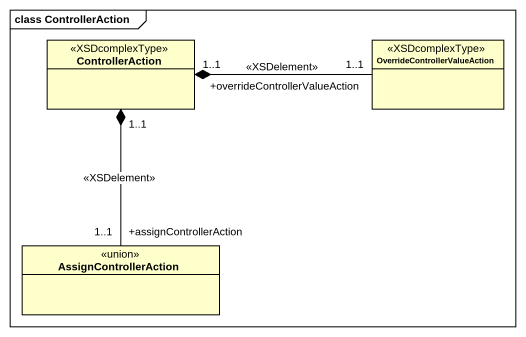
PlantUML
@startuml
mainframe class ControllerAction
hide circle
hide empty members
class ControllerAction <<XSDcomplexType>>
class "OverrideControllerValueAction" as OverrideControllerValueActio <<XSDcomplexType>>
class AssignControllerAction <<union>>
ControllerAction "1..1" *-right- "+overrideControllerValueAction\n1..1" OverrideControllerValueActio : <<XSDelement>>
ControllerAction "1..1" *-- "+assignControllerAction\n1..1" AssignControllerAction : <<XSDelement>>
@enduml
